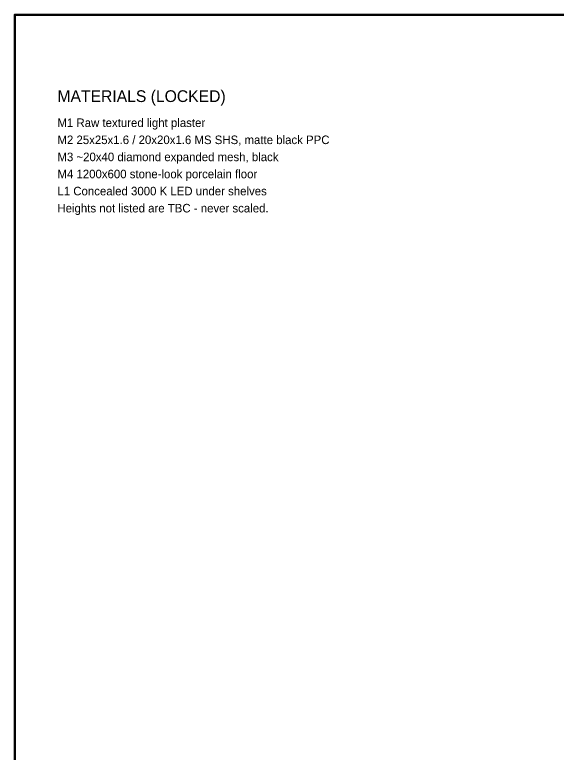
# Model space of a CAD drawing. Header units: millimetres. Extents: x 200 to 8200, y 200 to 5740.
# Drawn here: x 200 to 2238, y 2970 to 5740 of the extents above; entities that cross this region are included whole.
import ezdxf
from ezdxf.enums import TextEntityAlignment as Align

# ---------------------------------------------------------------- set-up
doc = ezdxf.new("R2010")
doc.units = ezdxf.units.MM
doc.header["$LTSCALE"] = 10
doc.layers.add('A-SHEET', color=7, linetype='Continuous')
doc.layers.add('A-TEXT', color=7, linetype='Continuous')

msp = doc.modelspace()

# ---------------------------------------------------------------- linework, layer by layer
at = {"layer": 'A-SHEET', "linetype": 'CONTINUOUS', "lineweight": 50}
msp.add_lwpolyline([(200, 200), (8200, 200), (8200, 5740), (200, 5740)], close=True, dxfattribs=at)

# ---------------------------------------------------------------- texts
at = {"layer": 'A-TEXT'}
for s, height, p in [('MATERIALS (LOCKED)', 44, (360, 5400)), ('M1 Raw textured light plaster', 32, (360, 5310)), ('M2 25x25x1.6 / 20x20x1.6 MS SHS, matte black PPC', 32, (360, 5246)), ('M3 ~20x40 diamond expanded mesh, black', 32, (360, 5182)), ('M4 1200x600 stone-look porcelain floor', 32, (360, 5118)), ('L1 Concealed 3000 K LED under shelves', 32, (360, 5054)), ('Heights not listed are TBC - never scaled.', 32, (360, 4990))]:
    msp.add_text(s, height=height, dxfattribs=at).set_placement(p, align=Align.BOTTOM_LEFT)

doc.saveas('drawing.dxf')
